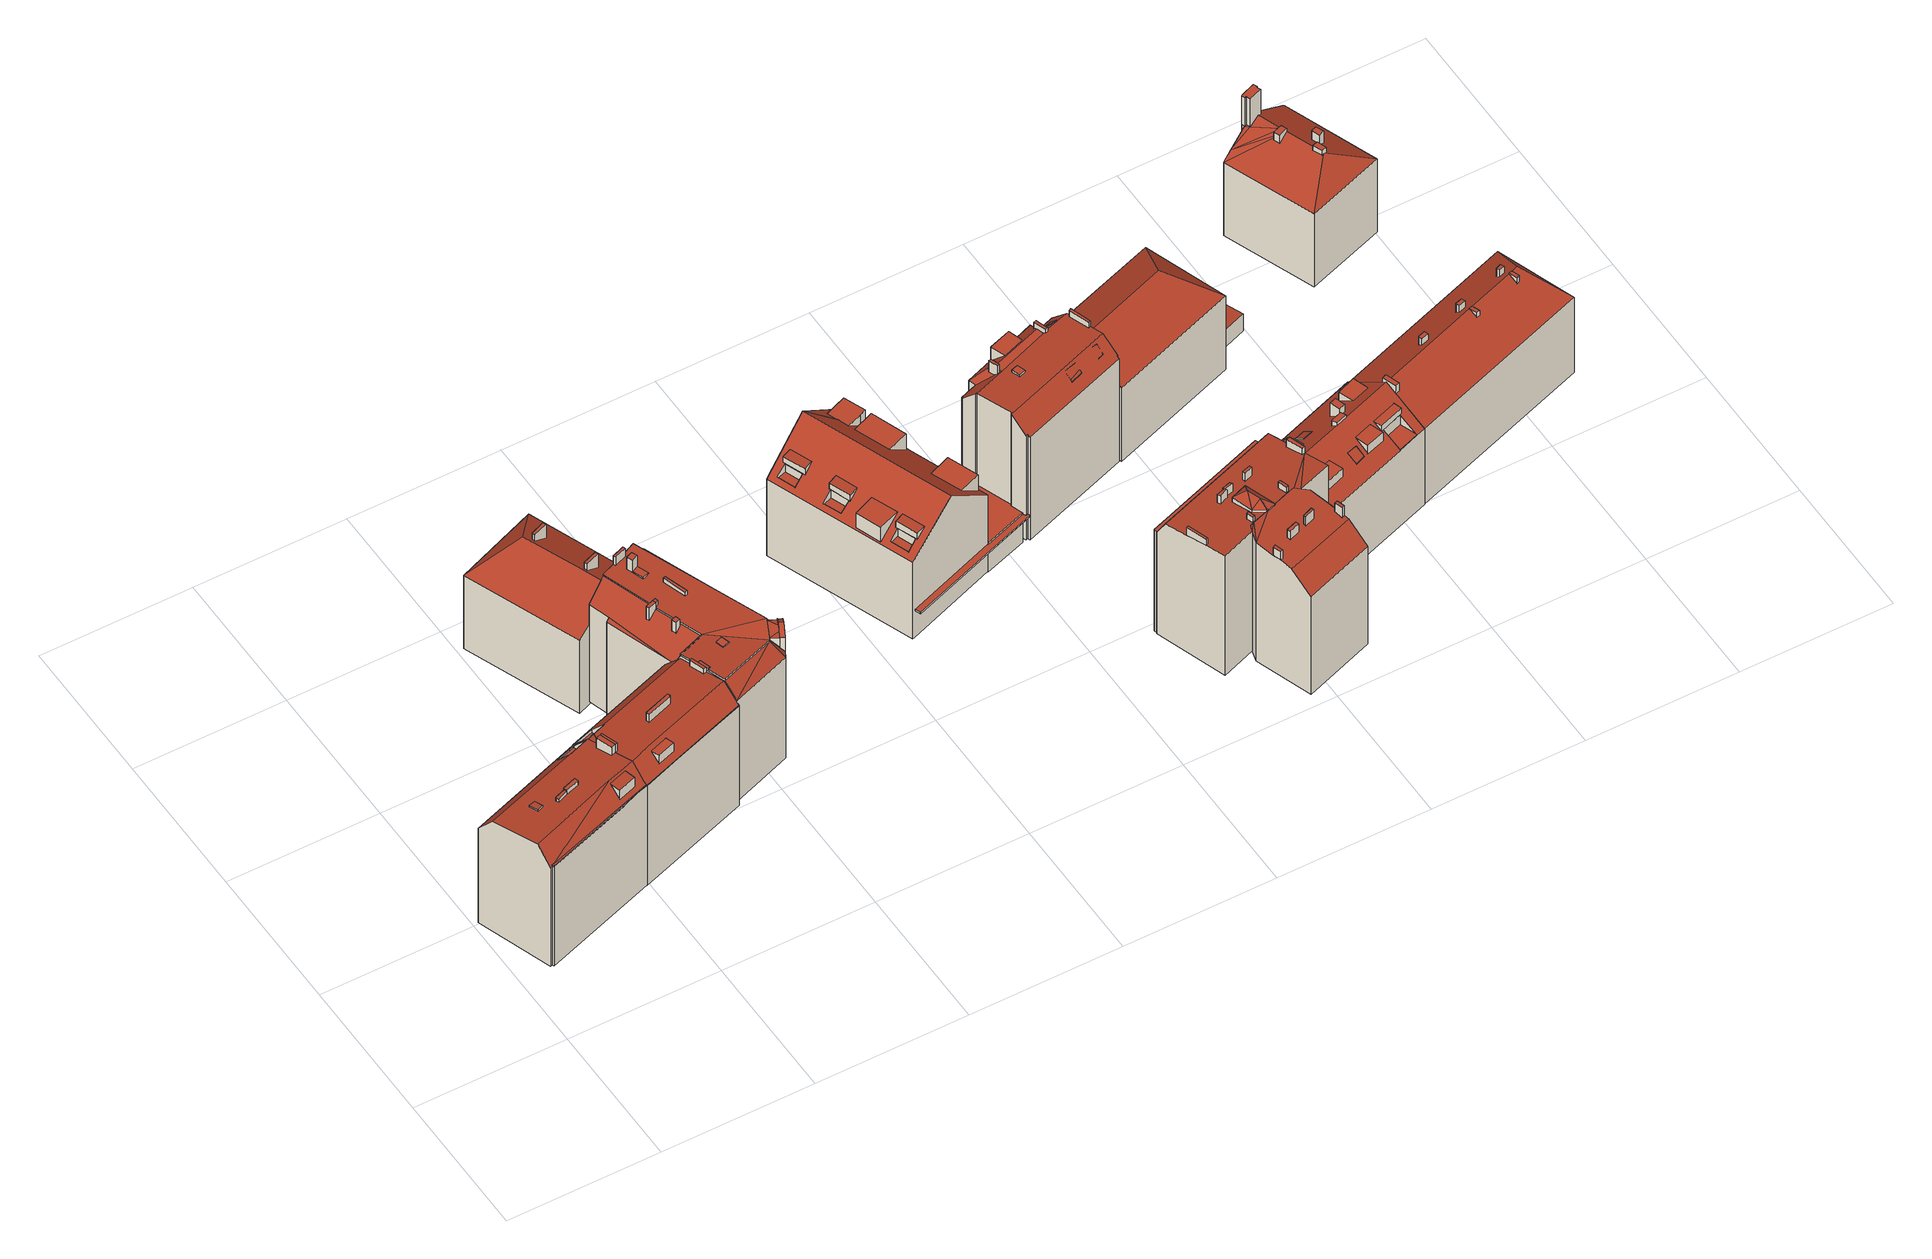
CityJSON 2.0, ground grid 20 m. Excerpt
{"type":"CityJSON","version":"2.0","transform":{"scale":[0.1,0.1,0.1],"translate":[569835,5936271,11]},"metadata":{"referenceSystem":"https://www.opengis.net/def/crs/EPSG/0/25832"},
"CityObjects":{
"building1":{"type":"Building","attributes":{"Grundfläche 2D":"175.523044","Grundhöhe NN":"11.758"},"children":["building1-1","building1-2","building1-3","building1-4","building1-5","building1-6","building1-7"],"geometry":[{"type":"MultiSurface","lod":"3","boundaries":[[[0,1,2,3,4,5,6,7]],[[8,9,10,5,4,1,0,11,12,13]],[[12,11,14,15,16]],[[17,18,19,20,21,22,8,13,12,16,15]],[[23,17,15]],[[7,6,24,25]],[[14,11,0,7,25,26]],[[15,14,26,27]],[[23,15,27,28]],[[19,18,17,23,28,29]],[[19,29,30,31,24,6,5,10,9,8,22,21,20]],[[25,24,31,30,29,28,27,26]]],"semantics":{"surfaces":[{"type":"RoofSurface"},{"type":"WallSurface"},{"type":"GroundSurface"}],"values":[0,0,0,0,0,1,1,1,1,1,1,2]}}]},
"building1-1":{"type":"BuildingInstallation","parents":["building1"],"geometry":[{"type":"MultiSurface","lod":"3","boundaries":[[[32,33,34,35]],[[35,34,10,36]],[[32,35,36,37]],[[33,32,37,9]],[[34,33,9,10]]],"semantics":{"surfaces":[{"type":"RoofSurface"},{"type":"WallSurface"}],"values":[0,1,1,1,1]}}]},
"building1-2":{"type":"BuildingInstallation","parents":["building1"],"geometry":[{"type":"MultiSurface","lod":"3","boundaries":[[[38,39,40,41]],[[41,40,42,43]],[[43,44,38,41]],[[39,38,44,45]]],"semantics":{"surfaces":[{"type":"RoofSurface"},{"type":"WallSurface"}],"values":[0,1,1,1]}}]},
"building1-3":{"type":"BuildingInstallation","parents":["building1"],"geometry":[{"type":"MultiSurface","lod":"3","boundaries":[[[46,47,48,49]],[[2,1,47,46]],[[1,4,48,47]],[[49,48,4,3]],[[46,49,3,2]]],"semantics":{"surfaces":[{"type":"RoofSurface"},{"type":"WallSurface"}],"values":[0,1,1,1,1]}}]},
"building1-4":{"type":"BuildingInstallation","parents":["building1"],"geometry":[{"type":"MultiSurface","lod":"3","boundaries":[[[50,51,52,53]],[[50,54,51]],[[52,51,54,55]],[[52,55,53]]],"semantics":{"surfaces":[{"type":"RoofSurface"},{"type":"WallSurface"}],"values":[0,1,1,1]}}]},
"building1-5":{"type":"BuildingInstallation","parents":["building1"],"geometry":[{"type":"MultiSurface","lod":"3","boundaries":[[[56,57,58,59]],[[60,61,59,58]],[[56,59,61,62]],[[62,63,57,56]],[[58,57,63,60]]],"semantics":{"surfaces":[{"type":"RoofSurface"},{"type":"WallSurface"}],"values":[0,1,1,1,1]}}]},
"building1-6":{"type":"BuildingInstallation","parents":["building1"],"geometry":[{"type":"MultiSurface","lod":"3","boundaries":[[[64,16,65,66,67,68,20]],[[23,67,66,65,15]],[[23,17,18,19,68,67]],[[20,68,19]]],"semantics":{"surfaces":[{"type":"RoofSurface"},{"type":"WallSurface"}],"values":[0,1,1,1]}}]},
"building1-7":{"type":"BuildingInstallation","parents":["building1"],"geometry":[{"type":"MultiSurface","lod":"3","boundaries":[[[69,70,71,72,73]],[[74,75,71,70]],[[75,76,72,71]],[[42,40,39,45,69,73,72,76]],[[45,74,70,69]]],"semantics":{"surfaces":[{"type":"RoofSurface"},{"type":"WallSurface"}],"values":[0,1,1,1,1]}}]},
"building2":{"type":"Building","attributes":{"Grundfläche 2D":"170.295753","Grundhöhe NN":"11.746"},"children":["building2-1","building2-2","building2-3","building2-4","building2-5","building2-6"],"geometry":[{"type":"MultiSurface","lod":"3","boundaries":[[[77,78,79,5,80,81,82,83,84]],[[80,5,10,85]],[[86,87,88,89,90,91,77,84,92,10,93,94]],[[10,92,85]],[[88,87,86,94,95,21,96,19,97,98,99,100,101,102]],[[79,78,103,104]],[[105,106,19,96,21,95,94,93,10,5,79,104,107]],[[98,97,19,106,108]],[[98,108,109,110,111,112,103,78,77,91,90,89,88,102,101,100,99]],[[104,103,112,111,110,109,108,106,105,107]]],"semantics":{"surfaces":[{"type":"RoofSurface"},{"type":"WallSurface"},{"type":"GroundSurface"}],"values":[0,0,0,0,0,1,1,1,1,2]}}]},
"building2-1":{"type":"BuildingInstallation","parents":["building2"],"geometry":[{"type":"MultiSurface","lod":"3","boundaries":[[[113,114,34,33]],[[33,34,10,93]],[[93,115,113,33]],[[114,113,115,116]],[[116,10,34,114]]],"semantics":{"surfaces":[{"type":"RoofSurface"},{"type":"WallSurface"}],"values":[0,1,1,1,1]}}]},
"building2-2":{"type":"BuildingInstallation","parents":["building2"],"geometry":[{"type":"MultiSurface","lod":"3","boundaries":[[[117,118,119,120]],[[120,119,121]],[[120,121,122,117]],[[118,117,122]]],"semantics":{"surfaces":[{"type":"RoofSurface"},{"type":"WallSurface"}],"values":[0,1,1,1]}}]},
"building2-3":{"type":"BuildingInstallation","parents":["building2"],"geometry":[{"type":"MultiSurface","lod":"3","boundaries":[[[123,124,99,96]],[[123,96,19]],[[19,97,98,124,123]],[[99,124,98]]],"semantics":{"surfaces":[{"type":"RoofSurface"},{"type":"WallSurface"}],"values":[0,1,1,1]}}]},
"building2-4":{"type":"BuildingInstallation","parents":["building2"],"geometry":[{"type":"MultiSurface","lod":"3","boundaries":[[[125,126,127,128,129,130,131]],[[80,129,128,127,82,81]],[[80,85,92,131,130,129]],[[92,84,125,131]],[[126,125,84,83]],[[127,126,83,82]]],"semantics":{"surfaces":[{"type":"RoofSurface"},{"type":"WallSurface"}],"values":[0,1,1,1,1,1]}}]},
"building2-5":{"type":"BuildingInstallation","parents":["building2"],"geometry":[{"type":"MultiSurface","lod":"3","boundaries":[[[132,133,134,135]],[[91,136,132,135]],[[137,133,132,136]],[[137,90,134,133]],[[90,91,135,134]]],"semantics":{"surfaces":[{"type":"RoofSurface"},{"type":"WallSurface"}],"values":[0,1,1,1,1]}}]},
"building2-6":{"type":"BuildingInstallation","parents":["building2"],"geometry":[{"type":"MultiSurface","lod":"3","boundaries":[[[138,139,140,141,142,143,144]],[[145,146,143,142,141,140,147,148]],[[149,138,144,143,146,150]],[[139,138,149,151]],[[140,139,151,147]]],"semantics":{"surfaces":[{"type":"RoofSurface"},{"type":"WallSurface"}],"values":[0,1,1,1,1]}}]},
"building3":{"type":"Building","attributes":{"Grundfläche 2D":"189.629286","Grundhöhe NN":"11.531"},"children":["building3-1","building3-2"],"geometry":[{"type":"Solid","lod":"3","boundaries":[[[[152,153,154]],[[153,152,155,156,157]],[[158,154,153,157,156,159]],[[154,158,160,161]],[[152,154,161,162]],[[155,152,162,163]],[[158,159,156,155,163,164,160]],[[164,163,162,161,160]]]],"semantics":{"surfaces":[{"type":"RoofSurface"},{"type":"WallSurface"},{"type":"GroundSurface"}],"values":[[0,0,0,1,1,1,1,2]]}}]},
"building3-1":{"type":"BuildingInstallation","parents":["building3"],"geometry":[{"type":"MultiSurface","lod":"3","boundaries":[[[165,166,167,168]],[[167,166,169,170]],[[168,167,170,171]],[[165,168,171,172]],[[166,165,172,169]]],"semantics":{"surfaces":[{"type":"RoofSurface"},{"type":"WallSurface"}],"values":[0,1,1,1,1]}}]},
"building3-2":{"type":"BuildingInstallation","parents":["building3"],"geometry":[{"type":"MultiSurface","lod":"3","boundaries":[[[173,174,175,176]],[[176,175,177,178]],[[173,176,178,179]],[[174,173,179,180]],[[175,174,180,177]]],"semantics":{"surfaces":[{"type":"RoofSurface"},{"type":"WallSurface"}],"values":[0,1,1,1,1]}}]},
"building4":{"type":"Building","attributes":{"Grundfläche 2D":"241.697013","Grundhöhe NN":"11.992"},"children":["building4-1","building4-2","building4-3","building4-4","building4-5","building4-6","building4-7","building4-8","building4-9","building4-10","building4-11"],"geometry":[{"type":"MultiSurface","lod":"3","boundaries":[[[181,182,183,184,185,186,187,188,189,190],[191,192,193,194]],[[195,196,190,189]],[[197,190,196,198,199,200,201,202,203,204,205,206,207,208],[209,210,211,212,213,214,215,216],[217,218,219,220]],[[221,222,223]],[[224,223,222,225]],[[226,227,228,229]],[[229,228,227,222,221]],[[230,227,226]],[[231,232,233,234,230]],[[235,232,226]],[[226,232,231,230]],[[236,234,233]],[[237,234,236]],[[238,239,240,241,242,243,244,245]],[[246,245,244]],[[239,238,247,248,249]],[[249,250,182,181]],[[251,252,225,188,187,186]],[[225,222,189,188]],[[234,196,195,189,222,227,253,254,230]],[[234,237,198,196]],[[255,199,198,237]],[[203,202,256,242,204]],[[241,205,204,242]],[[197,240,239,190]],[[239,249,181,190]],[[221,223,257,258]],[[229,221,258,259]],[[235,226,229,259,260]],[[232,235,260,261]],[[233,232,261,262]],[[236,233,262,263]],[[243,242,256,255,237,236,263,264]],[[244,243,264,265]],[[246,244,265,266]],[[238,245,246,266,267]],[[247,238,267,268]],[[269,270,271,257,223,224,225,252,251,272,250,249,248,247,268,273]],[[264,263,262,261,260,259,258,257,271,270,269,273,268,267,266,265]]],"semantics":{"surfaces":[{"type":"RoofSurface"},{"type":"WallSurface"},{"type":"GroundSurface"}],"values":[0,0,0,0,0,0,0,0,0,0,0,0,0,0,0,0,1,1,1,1,1,1,1,1,1,1,1,1,1,1,1,1,1,1,1,1,1,1,2]}}]},
"building4-1":{"type":"BuildingInstallation","parents":["building4"],"geometry":[{"type":"MultiSurface","lod":"3","boundaries":[[[274,275,276,277]],[[278,277,276,205,241]],[[278,279,274,277]],[[197,275,274,279,240]]],"semantics":{"surfaces":[{"type":"RoofSurface"},{"type":"WallSurface"}],"values":[0,1,1,1]}}]},
"building4-2":{"type":"BuildingInstallation","parents":["building4"],"geometry":[{"type":"MultiSurface","lod":"3","boundaries":[[[280,281,253]],[[254,253,281,282]],[[282,283,254]],[[227,284,280,253]],[[231,230,254,283]]],"semantics":{"surfaces":[{"type":"RoofSurface"},{"type":"WallSurface"}],"values":[0,0,0,1,1]}}]},
"building4-3":{"type":"BuildingInstallation","parents":["building4"],"geometry":[{"type":"MultiSurface","lod":"3","boundaries":[[[285,286,287,288,289]],[[186,287,286,285,182,250,272,251]],[[288,287,186,185]],[[183,289,288,185,184]],[[285,289,183,182]]],"semantics":{"surfaces":[{"type":"RoofSurface"},{"type":"WallSurface"}],"values":[0,1,1,1,1]}}]},
"building4-4":{"type":"BuildingInstallation","parents":["building4"],"geometry":[{"type":"MultiSurface","lod":"3","boundaries":[[[290,291,292,293]],[[210,294,293,292,211]],[[294,295,290,293]],[[212,291,290,295,213]],[[292,291,212,211]]],"semantics":{"surfaces":[{"type":"RoofSurface"},{"type":"WallSurface"}],"values":[0,1,1,1,1]}}]},
"building4-5":{"type":"BuildingInstallation","parents":["building4"],"geometry":[{"type":"MultiSurface","lod":"3","boundaries":[[[296,297,298,299]],[[296,300,297]],[[298,301,302,303,304,305,299]],[[297,300,228,229]],[[302,301,298,297,229,226,235]],[[304,303,302,235,232,231]],[[231,283,282,281,280,284,228,300,296,299,305,304]]],"semantics":{"surfaces":[{"type":"RoofSurface"},{"type":"WallSurface"}],"values":[0,0,0,1,1,1,1]}}]},
"building4-6":{"type":"BuildingInstallation","parents":["building4"],"geometry":[{"type":"MultiSurface","lod":"3","boundaries":[[[306,295,294,307]],[[307,294,210,209]],[[215,306,307,209,216]],[[213,295,306,215,214]]],"semantics":{"surfaces":[{"type":"RoofSurface"},{"type":"WallSurface"}],"values":[0,1,1,1]}}]},
"building4-7":{"type":"BuildingInstallation","parents":["building4"],"geometry":[{"type":"MultiSurface","lod":"3","boundaries":[[[308,309,310,311]],[[311,310,312,313]],[[308,311,313,314]],[[309,308,314,315]],[[310,309,315,312]]],"semantics":{"surfaces":[{"type":"RoofSurface"},{"type":"WallSurface"}],"values":[0,1,1,1,1]}}]},
"building4-8":{"type":"BuildingInstallation","parents":["building4"],"geometry":[{"type":"MultiSurface","lod":"3","boundaries":[[[316,317,318,319]],[[319,318,191,194]],[[316,319,194,193]],[[317,316,193,192]],[[318,317,192,191]]],"semantics":{"surfaces":[{"type":"RoofSurface"},{"type":"WallSurface"}],"values":[0,1,1,1,1]}}]},
"building4-9":{"type":"BuildingInstallation","parents":["building4"],"geometry":[{"type":"MultiSurface","lod":"3","boundaries":[[[320,276,275,321]],[[321,275,197,208]],[[320,321,208,207]],[[205,276,320,207,206]]],"semantics":{"surfaces":[{"type":"RoofSurface"},{"type":"WallSurface"}],"values":[0,1,1,1]}}]},
"building4-10":{"type":"BuildingInstallation","parents":["building4"],"geometry":[{"type":"MultiSurface","lod":"3","boundaries":[[[322,323,324,325]],[[325,324,217,220]],[[322,325,220,219]],[[323,322,219,218]],[[324,323,218,217]]],"semantics":{"surfaces":[{"type":"RoofSurface"},{"type":"WallSurface"}],"values":[0,1,1,1,1]}}]},
"building4-11":{"type":"BuildingInstallation","parents":["building4"],"geometry":[{"type":"MultiSurface","lod":"3","boundaries":[[[326,327,328,329]],[[329,328,202,201]],[[326,329,201,200]],[[327,326,200,199]],[[328,327,199,255,256,202]]],"semantics":{"surfaces":[{"type":"RoofSurface"},{"type":"WallSurface"}],"values":[0,1,1,1,1]}}]},
"building5":{"type":"Building","attributes":{"Grundfläche 2D":"333.279133","Grundhöhe NN":"12.170"},"children":["building5-1","building5-2","building5-3","building5-4","building5-5","building5-6","building5-7"],"geometry":[{"type":"MultiSurface","lod":"3","boundaries":[[[330,331,332,333]],[[334,335,336,337,338,339,340]],[[341,342,343,344]],[[345,346,347,348]],[[349,350,351,352,353,354],[332,355,356,333],[357,358,359,360],[361,362,363,364],[365,366,367,368]],[[352,351,369,370,371,336,335],[372,373,344,343],[374,375,348,347]],[[335,334,352]],[[334,340,376,377,371,370,378,379,352]],[[380,381,382,383]],[[384,385,382,381,386,387,388,389,390,391]],[[331,330,356,355]],[[355,332,331]],[[356,330,333]],[[340,339,376]],[[337,336,371]],[[338,337,371,377]],[[338,377,376,339]],[[342,372,343]],[[344,373,341]],[[342,341,373,372]],[[374,347,346]],[[345,348,375]],[[346,345,375,374]],[[380,383,392,393]],[[394,388,387,395,396,397,398,399]],[[400,389,388,394,399,398,401,402]],[[389,400,402,401,403,390]],[[391,390,403,404]],[[405,385,384,391,404,406]],[[382,385,405,407]],[[383,382,407,392]],[[349,354,408,409]],[[409,410,397,396,395,387,369,351,350,349]],[[380,393,411,378,370,369,387,386,381]],[[354,353,352,379,378,411,412,413,414,408]],[[397,410,409,408,414,413,412,411,393,392,407,405,406,404,403,401,398]]],"semantics":{"surfaces":[{"type":"RoofSurface"},{"type":"WallSurface"},{"type":"GroundSurface"}],"values":[0,0,0,0,0,0,0,0,0,0,1,1,1,1,1,1,1,1,1,1,1,1,1,1,1,1,1,1,1,1,1,1,1,1,1,2]}}]},
"building5-1":{"type":"BuildingInstallation","parents":["building5"],"geometry":[{"type":"MultiSurface","lod":"3","boundaries":[[[415,416,417,418,419,420]],[[421,362,363,422,418,417,416,415]],[[422,419,418]],[[415,420,421]]],"semantics":{"surfaces":[{"type":"RoofSurface"},{"type":"WallSurface"}],"values":[0,1,1,1]}}]},
"building5-2":{"type":"BuildingInstallation","parents":["building5"],"geometry":[{"type":"MultiSurface","lod":"3","boundaries":[[[423,424,425,426]],[[424,423,358,357]],[[425,424,357,360]],[[360,359,426,425]],[[358,423,426,359]]],"semantics":{"surfaces":[{"type":"RoofSurface"},{"type":"WallSurface"}],"values":[0,1,1,1,1]}}]},
"building5-3":{"type":"BuildingInstallation","parents":["building5"],"geometry":[{"type":"MultiSurface","lod":"3","boundaries":[[[427,428,429,430]],[[429,428,368,367]],[[428,427,365,368]],[[367,366,430,429]],[[365,427,430,366]]],"semantics":{"surfaces":[{"type":"RoofSurface"},{"type":"WallSurface"}],"values":[0,1,1,1,1]}}]},
"building5-4":{"type":"BuildingInstallation","parents":["building5"],"geometry":[{"type":"MultiSurface","lod":"3","boundaries":[[[431,432,433,434,435,436]],[[437,358,359,438,434,433,432,431]],[[435,434,438]],[[431,436,437]]],"semantics":{"surfaces":[{"type":"RoofSurface"},{"type":"WallSurface"}],"values":[0,1,1,1]}}]},
"building5-5":{"type":"BuildingInstallation","parents":["building5"],"geometry":[{"type":"MultiSurface","lod":"3","boundaries":[[[439,440,441,442]],[[362,361,440,439]],[[441,440,361,364]],[[364,363,442,441]],[[362,439,442,363]]],"semantics":{"surfaces":[{"type":"RoofSurface"},{"type":"WallSurface"}],"values":[0,1,1,1,1]}}]},
"building5-6":{"type":"BuildingInstallation","parents":["building5"],"geometry":[{"type":"MultiSurface","lod":"3","boundaries":[[[443,444,445,446,447,448]],[[449,365,366,450,446,445,444,443]],[[447,446,450]],[[443,448,449]]],"semantics":{"surfaces":[{"type":"RoofSurface"},{"type":"WallSurface"}],"values":[0,1,1,1]}}]},
"building5-7":{"type":"BuildingInstallation","parents":["building5"],"geometry":[{"type":"MultiSurface","lod":"3","boundaries":[[[400,394,395,451,452,453,454,455]],[[452,451,456,457]],[[453,452,457,458]],[[454,453,458,459]],[[455,454,459,460]],[[460,402,400,455]],[[400,402,399,394]],[[394,399,396,395]],[[451,395,396,456]],[[399,402,460,459,458,457,456,396]]],"semantics":{"surfaces":[{"type":"RoofSurface"},{"type":"WallSurface"},{"type":"OuterCeilingSurface"}],"values":[0,1,1,1,1,1,1,1,1,2]}}]},
"building6":{"type":"Building","attributes":{"Grundfläche 2D":"238.897125","Grundhöhe NN":"12.724"},"children":["building6-1","building6-2","building6-3","building6-4","building6-5","building6-6","building6-7","building6-8","building6-9","building6-10","building6-11"],"geometry":[{"type":"Solid","lod":"3","boundaries":[[[[461,462,463,464,465,466,467,468,469,470,471,472]],[[473,474,466]],[[474,475,466]],[[473,476,477,474]],[[478,479,480,481,482,483,484,476,473,485,486,487,488]],[[487,489,490,488]],[[491,471,481]],[[471,470,481]],[[492,462,461,493,494,495]],[[494,496,497,495]],[[467,466,475]],[[481,470,482]],[[476,484,483,482,470,469,468,467,475,474,477]],[[466,465,498,499]],[[473,466,499,500]],[[489,487,486,485,473,500,501]],[[490,489,501,502]],[[480,479,478,488,490,502,503]],[[481,480,503,504]],[[505,506,507,508,509,491,481,504]],[[493,461,472,471,491,509,510]],[[494,493,510,511]],[[496,494,511,512]],[[513,514,515,516,517,497,496,512]],[[495,497,517,518]],[[492,495,518,519]],[[498,465,464,463,462,492,519]],[[508,507,514,513]],[[516,515,506,505]],[[513,512,511,510,509,508]],[[502,501,500,499,498,519,518,517,516,505,504,503]],[[515,514,507,506]]]],"semantics":{"surfaces":[{"type":"RoofSurface"},{"type":"WallSurface"},{"type":"GroundSurface"},{"type":"OuterCeilingSurface"}],"values":[[0,0,0,0,0,0,0,0,0,0,1,1,1,1,1,1,1,1,1,1,1,1,1,1,1,1,1,1,1,2,2,3]]}}]},
"building6-1":{"type":"BuildingInstallation","parents":["building6"],"geometry":[{"type":"MultiSurface","lod":"3","boundaries":[[[520,521,522]],[[522,521,523]],[[524,521,520]],[[525,526,524,527]],[[526,528,523,521,524]],[[529,524,520]],[[530,524,529]],[[527,524,530]],[[520,522,531,532]],[[529,520,532,468,477]],[[530,529,477,476]],[[476,533,527,530]],[[527,533,534,525]],[[534,535,526,525]],[[535,484,469,536,523,528,526]],[[536,531,522,523]]],"semantics":{"surfaces":[{"type":"RoofSurface"},{"type":"WallSurface"}],"values":[0,0,0,0,0,0,0,0,1,1,1,1,1,1,1,1]}}]},
"building6-2":{"type":"BuildingInstallation","parents":["building6"],"geometry":[{"type":"MultiSurface","lod":"3","boundaries":[[[537,538,539,540]],[[485,486,538,537]],[[486,541,539,538]],[[540,539,541,542]],[[542,485,537,540]]],"semantics":{"surfaces":[{"type":"RoofSurface"},{"type":"WallSurface"}],"values":[0,1,1,1,1]}}]},
"building6-3":{"type":"BuildingInstallation","parents":["building6"],"geometry":[{"type":"MultiSurface","lod":"3","boundaries":[[[543,544,545,546]],[[546,545,547,548]],[[543,546,548,549]],[[544,543,549,550]],[[545,544,550,547]]],"semantics":{"surfaces":[{"type":"RoofSurface"},{"type":"WallSurface"}],"values":[0,1,1,1,1]}}]},
"building6-4":{"type":"BuildingInstallation","parents":["building6"],"geometry":[{"type":"MultiSurface","lod":"3","boundaries":[[[551,552,553,554,555]],[[554,553,479,556]],[[557,558,551,555,554,556]],[[552,551,558,478]],[[553,552,478,479]]],"semantics":{"surfaces":[{"type":"RoofSurface"},{"type":"WallSurface"}],"values":[0,1,1,1,1]}}]},
"building6-5":{"type":"BuildingInstallation","parents":["building6"],"geometry":[{"type":"MultiSurface","lod":"3","boundaries":[[[559,560,561,562]],[[562,561,563,564]],[[559,562,564,565]],[[560,559,565,566]],[[561,560,566,563]]],"semantics":{"surfaces":[{"type":"RoofSurface"},{"type":"WallSurface"}],"values":[0,1,1,1,1]}}]},
"building6-6":{"type":"BuildingInstallation","parents":["building6"],"geometry":[{"type":"MultiSurface","lod":"3","boundaries":[[[567,568,569,570]],[[570,569,571,572]],[[567,570,572,573]],[[568,567,573,574]],[[569,568,574,571]]],"semantics":{"surfaces":[{"type":"RoofSurface"},{"type":"WallSurface"}],"values":[0,1,1,1,1]}}]},
"building6-7":{"type":"BuildingInstallation","parents":["building6"],"geometry":[{"type":"MultiSurface","lod":"3","boundaries":[[[575,576,577,578]],[[464,576,575,463]],[[464,579,577,576]],[[578,577,579,580]],[[580,463,575,578]]],"semantics":{"surfaces":[{"type":"RoofSurface"},{"type":"WallSurface"}],"values":[0,1,1,1,1]}}]},
"building6-8":{"type":"BuildingInstallation","parents":["building6"],"geometry":[{"type":"MultiSurface","lod":"3","boundaries":[[[581,582,583,584]],[[472,585,582,581]],[[583,582,585,586]],[[586,471,584,583]],[[471,472,581,584]]],"semantics":{"surfaces":[{"type":"RoofSurface"},{"type":"WallSurface"}],"values":[0,1,1,1,1]}}]},
"building6-9":{"type":"BuildingInstallation","parents":["building6"],"geometry":[{"type":"MultiSurface","lod":"3","boundaries":[[[587,588,589,590]],[[590,589,591,592]],[[587,590,592,593]],[[593,594,588,587]],[[594,591,589,588]]],"semantics":{"surfaces":[{"type":"RoofSurface"},{"type":"WallSurface"}],"values":[0,1,1,1,1]}}]},
"building6-10":{"type":"BuildingInstallation","parents":["building6"],"geometry":[{"type":"MultiSurface","lod":"3","boundaries":[[[595,596,597,598,599,600,601,602,603,604]],[[596,595,605,606]],[[597,596,606,607]],[[598,597,607,608]],[[609,600,599,598,608,610]],[[601,600,609,611]],[[602,601,611,612]],[[603,602,612,613]],[[605,595,604,603,613,614]]],"semantics":{"surfaces":[{"type":"RoofSurface"},{"type":"WallSurface"}],"values":[0,1,1,1,1,1,1,1,1]}}]},
"building6-11":{"type":"BuildingInstallation","parents":["building6"],"geometry":[{"type":"MultiSurface","lod":"3","boundaries":[[[615,616,617,618]],[[618,617,619,620]],[[615,618,620,621]],[[616,615,621,622]],[[617,616,622,619]]],"semantics":{"surfaces":[{"type":"RoofSurface"},{"type":"WallSurface"}],"values":[0,1,1,1,1]}}]},
"building7":{"type":"Building","attributes":{"Grundfläche 2D":"165.874056","Grundhöhe NN":"12.791"},"children":["building7-1","building7-2","building7-3","building7-4","building7-5","building7-6","building7-7","building7-8"],"geometry":[{"type":"Solid","lod":"3","boundaries":[[[[623,624,625,626,627,628,629,630]],[[623,630,631,632,633,634,625,624]],[[631,635,636,637,638,639,640,641,634,633,632]],[[642,643,644,645,638,637]],[[646,647,648,649,650,644,643,642,651,652,653]],[[654,655,656,628,627,626,625,649,648,657]],[[658,659,660,654,657,661,662,663,664]],[[641,649,625,634]],[[641,640,639,638,645,644,650,649]],[[629,628,656,655,654,660,665,666]],[[630,629,666,667]],[[637,636,635,631,668,669]],[[631,630,667,668]],[[642,637,669,670]],[[651,642,670,671]],[[652,651,671,672]],[[653,652,672,673]],[[646,653,673,674]],[[647,646,674,675]],[[676,657,648,647,675,677]],[[661,657,676,678]],[[662,661,678,679]],[[663,662,679,680]],[[664,663,680,681]],[[658,664,681,682]],[[659,658,682,683]],[[660,659,683,665]],[[674,673,672,671,670,669,668,667,666,665,683,682,681,680,679,678,676,677,675]]]],"semantics":{"surfaces":[{"type":"RoofSurface"},{"type":"WallSurface"},{"type":"GroundSurface"}],"values":[[0,0,0,0,0,0,0,0,0,1,1,1,1,1,1,1,1,1,1,1,1,1,1,1,1,1,1,2]]}}]},
"building7-1":{"type":"BuildingInstallation","parents":["building7"],"geometry":[{"type":"MultiSurface","lod":"3","boundaries":[[[684,685,686,687]],[[685,684,655,656]],[[656,688,686,685]],[[689,687,686,688]],[[689,655,684,687]]],"semantics":{"surfaces":[{"type":"RoofSurface"},{"type":"WallSurface"}],"values":[0,1,1,1,1]}}]},
"building7-2":{"type":"BuildingInstallation","parents":["building7"],"geometry":[{"type":"MultiSurface","lod":"3","boundaries":[[[690,691,692,693]],[[693,692,694,695]],[[690,693,695,696]],[[691,690,696,697]],[[692,691,697,694]]],"semantics":{"surfaces":[{"type":"RoofSurface"},{"type":"WallSurface"}],"values":[0,1,1,1,1]}}]},
"building7-3":{"type":"BuildingInstallation","parents":["building7"],"geometry":[{"type":"MultiSurface","lod":"3","boundaries":[[[698,699,700,701,702,703]],[[699,698,704,705]],[[623,706,701,700,699,705,627]],[[702,701,706,632,707]],[[624,626,704,698,703,702,707,633]]],"semantics":{"surfaces":[{"type":"RoofSurface"},{"type":"WallSurface"}],"values":[0,1,1,1,1]}}]},
"building7-4":{"type":"BuildingInstallation","parents":["building7"],"geometry":[{"type":"MultiSurface","lod":"3","boundaries":[[[708,709,710,711]],[[709,708,712,713]],[[708,711,714,712]],[[711,710,715,714]],[[710,709,713,715]]],"semantics":{"surfaces":[{"type":"RoofSurface"},{"type":"WallSurface"}],"values":[0,1,1,1,1]}}]},
"building7-5":{"type":"BuildingInstallation","parents":["building7"],"geometry":[{"type":"MultiSurface","lod":"3","boundaries":[[[716,717,718,719]],[[719,718,720,721]],[[716,719,721,722]],[[717,716,722,723]],[[718,717,723,720]]],"semantics":{"surfaces":[{"type":"RoofSurface"},{"type":"WallSurface"}],"values":[0,1,1,1,1]}}]},
"building7-6":{"type":"BuildingInstallation","parents":["building7"],"geometry":[{"type":"MultiSurface","lod":"3","boundaries":[[[724,725,726,727,728,729,730,731]],[[732,650,733,728,727]],[[639,730,729,728,733,734,640]],[[724,731,730,639,645,735]],[[735,643,736,732,727,726,725,724]]],"semantics":{"surfaces":[{"type":"RoofSurface"},{"type":"WallSurface"}],"values":[0,1,1,1,1]}}]},
"building7-7":{"type":"BuildingInstallation","parents":["building7"],"geometry":[{"type":"MultiSurface","lod":"3","boundaries":[[[737,738,739,740]],[[739,738,741,742]],[[740,739,742,743]],[[737,740,743,744]],[[738,737,744,741]]],"semantics":{"surfaces":[{"type":"RoofSurface"},{"type":"WallSurface"}],"values":[0,1,1,1,1]}}]},
"building7-8":{"type":"BuildingInstallation","parents":["building7"],"geometry":[{"type":"MultiSurface","lod":"3","boundaries":[[[745,746,747,748]],[[636,747,746]],[[745,748,635]],[[746,745,635,636]]],"semantics":{"surfaces":[{"type":"RoofSurface"},{"type":"WallSurface"}],"values":[0,1,1,1]}}]},
"building8":{"type":"Building","attributes":{"Grundfläche 2D":"210.357724","Grundhöhe NN":"12.879"},"geometry":[{"type":"Solid","lod":"3","boundaries":[[[[749,750,751,752]],[[753,751,750]],[[753,754,752,751]],[[750,749,755,756]],[[753,750,756,757]],[[754,753,757,758]],[[749,752,754,758,755]],[[757,756,755,758]]]],"semantics":{"surfaces":[{"type":"RoofSurface"},{"type":"WallSurface"},{"type":"GroundSurface"}],"values":[[0,0,0,1,1,1,1,2]]}}]},
"building9":{"type":"Building","attributes":{"Grundfläche 2D":"177.737668","Grundhöhe NN":"13.017"},"children":["building9-1","building9-2","building9-3","building9-4","building9-5","building9-6","building9-7","building9-8","building9-9","building9-10"],"geometry":[{"type":"MultiSurface","lod":"3","boundaries":[[[759,760,761,762,763,764,765,766,767]],[[768,769,760,759,767,766,765,770,771,772,773,774,775]],[[769,768,771,770,776,777]],[[763,762,761,760,769,777,778]],[[764,763,778,779]],[[770,765,764,779,776]],[[778,777,776,779]]],"semantics":{"surfaces":[{"type":"RoofSurface"},{"type":"WallSurface"},{"type":"GroundSurface"}],"values":[0,0,1,1,1,1,2]}}]},
"building9-1":{"type":"BuildingInstallation","parents":["building9"],"geometry":[{"type":"MultiSurface","lod":"3","boundaries":[[[780,781,782,783,784,785]],[[786,773,774,787,783,782,781,780]],[[784,783,787]],[[780,785,786]]],"semantics":{"surfaces":[{"type":"RoofSurface"},{"type":"WallSurface"}],"values":[0,1,1,1]}}]},
"building9-2":{"type":"BuildingInstallation","parents":["building9"],"geometry":[{"type":"MultiSurface","lod":"3","boundaries":[[[788,789,790,791]],[[766,767,789,788]],[[790,789,767,792]],[[792,793,791,790]],[[788,791,793,766]]],"semantics":{"surfaces":[{"type":"RoofSurface"},{"type":"WallSurface"}],"values":[0,1,1,1,1]}}]},
"building9-3":{"type":"BuildingInstallation","parents":["building9"],"geometry":[{"type":"MultiSurface","lod":"3","boundaries":[[[794,795,796,797]],[[798,796,795]],[[799,794,797]],[[795,794,799,798]]],"semantics":{"surfaces":[{"type":"RoofSurface"},{"type":"WallSurface"}],"values":[0,1,1,1]}}]},
"building9-4":{"type":"BuildingInstallation","parents":["building9"],"geometry":[{"type":"MultiSurface","lod":"3","boundaries":[[[800,801,802,803]],[[804,805,803,802]],[[800,803,805,806]],[[801,800,806,807]],[[807,804,802,801]]],"semantics":{"surfaces":[{"type":"RoofSurface"},{"type":"WallSurface"}],"values":[0,1,1,1,1]}}]},
"building9-5":{"type":"BuildingInstallation","parents":["building9"],"geometry":[{"type":"MultiSurface","lod":"3","boundaries":[[[808,775,809,810,772,811]],[[772,810,773]],[[809,775,774]],[[774,773,810,809]],[[811,772,771]],[[771,768,808,811]],[[775,808,768]]],"semantics":{"surfaces":[{"type":"RoofSurface"},{"type":"WallSurface"}],"values":[0,1,1,1,1,1,1]}}]},
"building9-6":{"type":"BuildingInstallation","parents":["building9"],"geometry":[{"type":"MultiSurface","lod":"3","boundaries":[[[812,813,814,815]],[[814,813,816,817]],[[814,817,815]],[[816,813,812]]],"semantics":{"surfaces":[{"type":"RoofSurface"},{"type":"WallSurface"}],"values":[0,1,1,1]}}]},
"building9-7":{"type":"BuildingInstallation","parents":["building9"],"geometry":[{"type":"MultiSurface","lod":"3","boundaries":[[[818,819,820,821]],[[821,820,822,823]],[[818,821,823,824]],[[819,818,824,825]],[[820,819,825,822]]],"semantics":{"surfaces":[{"type":"RoofSurface"},{"type":"WallSurface"}],"values":[0,1,1,1,1]}}]},
"building9-8":{"type":"BuildingInstallation","parents":["building9"],"geometry":[{"type":"MultiSurface","lod":"3","boundaries":[[[826,827,828,829]],[[829,828,830,831]],[[826,829,831,832]],[[827,826,832,833]],[[828,827,833,830]]],"semantics":{"surfaces":[{"type":"RoofSurface"},{"type":"WallSurface"}],"values":[0,1,1,1,1]}}]},
"building9-9":{"type":"BuildingInstallation","parents":["building9"],"geometry":[{"type":"MultiSurface","lod":"3","boundaries":[[[834,835,836,837,838]],[[839,838,837]],[[840,835,834]],[[840,841,836,835]],[[837,836,841,839]]],"semantics":{"surfaces":[{"type":"RoofSurface"},{"type":"WallSurface"}],"values":[0,1,1,1,1]}}]},
"building9-10":{"type":"BuildingInstallation","parents":["building9"],"geometry":[{"type":"MultiSurface","lod":"3","boundaries":[[[842,843,844,845]],[[843,842,846,847]],[[847,844,843]],[[846,842,845]]],"semantics":{"surfaces":[{"type":"RoofSurface"},{"type":"WallSurface"}],"values":[0,1,1,1]}}]},
"building10":{"type":"Building","attributes":{"Grundfläche 2D":"33.042753","Grundhöhe NN":"13.081"},"geometry":[{"type":"Solid","lod":"3","boundaries":[[[[848,849,850,851]],[[852,853,851,850]],[[853,854,848,851]],[[854,855,849,848]],[[855,852,850,849]],[[855,854,853,852]]]],"semantics":{"surfaces":[{"type":"RoofSurface"},{"type":"WallSurface"},{"type":"GroundSurface"}],"values":[[0,1,1,1,1,2]]}}]},
"building11":{"type":"Building","attributes":{"Grundfläche 2D":"286.099147","Grundhöhe NN":"13.074"},"children":["building11-1","building11-2","building11-3","building11-4","building11-5","building11-6"],"geometry":[{"type":"Solid","lod":"3","boundaries":[[[[856,857,858,859,860,760,861,769,862,863]],[[860,859,858,857,856,863,864,865,761,760]],[[864,863,862]],[[862,769,866,867]],[[864,862,867,868]],[[865,864,868,869]],[[769,861,760,761,865,869,866]],[[869,868,867,866]]]],"semantics":{"surfaces":[{"type":"RoofSurface"},{"type":"WallSurface"},{"type":"GroundSurface"}],"values":[[0,0,0,1,1,1,1,2]]}}]},
"building11-1":{"type":"BuildingInstallation","parents":["building11"],"geometry":[{"type":"MultiSurface","lod":"3","boundaries":[[[870,871,872,873,874]],[[761,760,861,872,871]],[[873,872,861,875]],[[873,875,860,876,874]],[[876,877,761,871,870,874]]],"semantics":{"surfaces":[{"type":"RoofSurface"},{"type":"WallSurface"}],"values":[0,1,1,1,1]}}]},
"building11-2":{"type":"BuildingInstallation","parents":["building11"],"geometry":[{"type":"MultiSurface","lod":"3","boundaries":[[[878,879,880,881]],[[881,880,857,882]],[[878,881,882,883]],[[879,878,883,856]],[[880,879,856,857]]],"semantics":{"surfaces":[{"type":"RoofSurface"},{"type":"WallSurface"}],"values":[0,1,1,1,1]}}]},
"building11-3":{"type":"BuildingInstallation","parents":["building11"],"geometry":[{"type":"MultiSurface","lod":"3","boundaries":[[[884,885,886,887]],[[887,886,888,889]],[[884,887,889,890]],[[885,884,890,891]],[[886,885,891,888]]],"semantics":{"surfaces":[{"type":"RoofSurface"},{"type":"WallSurface"}],"values":[0,1,1,1,1]}}]},
"building11-4":{"type":"BuildingInstallation","parents":["building11"],"geometry":[{"type":"MultiSurface","lod":"3","boundaries":[[[892,893,894,895]],[[895,894,896,897]],[[892,895,897,898]],[[893,892,898,899]],[[894,893,899,896]]],"semantics":{"surfaces":[{"type":"RoofSurface"},{"type":"WallSurface"}],"values":[0,1,1,1,1]}}]},
"building11-5":{"type":"BuildingInstallation","parents":["building11"],"geometry":[{"type":"MultiSurface","lod":"3","boundaries":[[[900,901,902,903,904]],[[902,901,859,905]],[[903,902,905,906]],[[858,900,904,903,906,907]],[[901,900,858,859]]],"semantics":{"surfaces":[{"type":"RoofSurface"},{"type":"WallSurface"}],"values":[0,1,1,1,1]}}]},
"building11-6":{"type":"BuildingInstallation","parents":["building11"],"geometry":[{"type":"MultiSurface","lod":"3","boundaries":[[[908,909,910,911]],[[911,910,912,913]],[[908,911,913,914]],[[909,908,914,915]],[[910,909,915,912]]],"semantics":{"surfaces":[{"type":"RoofSurface"},{"type":"WallSurface"}],"values":[0,1,1,1,1]}}]},
"building12":{"type":"Building","attributes":{"Grundfläche 2D":"143.198093","Grundhöhe NN":"12.970"},"children":["building12-1","building12-2","building12-3","building12-4"],"geometry":[{"type":"Solid","lod":"3","boundaries":[[[[916,917,918,919,920]],[[921,922,923,924,925]],[[917,916,923,922,921,926,918]],[[926,921,925,924,927,928,929,930,931,932,933,918]],[[934,935,936,932,931,937,938]],[[936,933,932]],[[920,933,936]],[[934,920,936,935]],[[933,920,919,918]],[[923,916,939,940]],[[924,923,940,941]],[[927,924,941,942]],[[929,928,927,942,943]],[[930,929,943,944]],[[945,938,937,931,930,944,946]],[[934,938,945,947]],[[916,920,934,947,939]],[[940,939,947,945,946,944,943,942,941]]]],"semantics":{"surfaces":[{"type":"RoofSurface"},{"type":"WallSurface"},{"type":"GroundSurface"}],"values":[[0,0,0,0,0,0,0,0,0,1,1,1,1,1,1,1,1,2]]}}]},
"building12-1":{"type":"BuildingInstallation","parents":["building12"],"geometry":[{"type":"MultiSurface","lod":"3","boundaries":[[[948,949,950,951]],[[948,952,926,953,949]],[[950,949,953,954]],[[954,922,925,955,951,950]],[[948,951,955,952]]],"semantics":{"surfaces":[{"type":"RoofSurface"},{"type":"WallSurface"}],"values":[0,1,1,1,1]}}]},
"building12-2":{"type":"BuildingInstallation","parents":["building12"],"geometry":[{"type":"MultiSurface","lod":"3","boundaries":[[[956,957,958,959,960,961,962,963,964,965]],[[938,934,966,957,956,965]],[[966,935,957]],[[958,957,935,967]],[[959,958,967,936]],[[932,968,960,959,936]],[[961,960,968,969]],[[962,961,969,970]],[[929,930,963,962,970]],[[930,931,937,938,965,964,963]]],"semantics":{"surfaces":[{"type":"RoofSurface"},{"type":"WallSurface"}],"values":[0,1,1,1,1,1,1,1,1,1]}}]},
"building12-3":{"type":"BuildingInstallation","parents":["building12"],"geometry":[{"type":"MultiSurface","lod":"3","boundaries":[[[971,972,973,974,975,976]],[[933,919,917,977,974,973,972,971]],[[977,978,975,974]],[[978,918,976,975]],[[918,933,971,976]]],"semantics":{"surfaces":[{"type":"RoofSurface"},{"type":"WallSurface"}],"values":[0,1,1,1,1]}}]},
"building12-4":{"type":"BuildingInstallation","parents":["building12"],"geometry":[{"type":"MultiSurface","lod":"3","boundaries":[[[979,980,981,982]],[[982,981,983,984]],[[979,982,984,985]],[[980,979,985,986]],[[981,980,986,983]]],"semantics":{"surfaces":[{"type":"RoofSurface"},{"type":"WallSurface"}],"values":[0,1,1,1,1]}}]}
},
"vertices":[
[13,180,187],[139,222,187],[133,239,166],[159,247,166],[165,231,187],[168,232,187],[161,253,161],[6,200,161],[189,172,195],[181,195,192],[174,216,189],[34,119,195],[151,159,195],[175,167,195],[40,101,169],[43,102,169],[49,105,171],[158,138,169],[182,147,169],[196,151,169],[195,153,171],[194,155,174],[194,156,175],[44,100,169],[161,253,8],[6,200,8],[40,101,8],[43,102,8],[44,100,8],[196,151,8],[194,155,8],[189,172,8],
[175,193,205],[181,195,205],[174,216,205],[168,214,205],[168,214,189],[175,193,192],
[88,163,197],[102,168,197],[101,172,197],[87,167,197],[101,172,191],[87,167,191],[88,163,192],[102,168,192],
[133,239,164],[139,222,164],[165,231,164],[159,247,164],
[151,158,193],[156,144,191],[180,152,191],[175,166,193],[156,144,175],[180,152,175],
[66,178,192],[58,176,192],[62,164,193],[70,167,193],[62,164,191],[70,167,191],[66,178,189],[58,176,189],
[157,140,171],[42,103,171],[43,102,171],[44,100,171],[196,151,171],
[102,168,199],[120,174,199],[119,179,199],[101,173,199],[101,172,199],[120,174,192],[119,179,191],[101,173,191],
[319,283,187],[312,304,162],[161,253,162],[170,232,187],[164,249,167],[164,250,166],[189,258,166],[195,241,187],[177,235,187],[216,182,194],[240,190,194],[339,223,194],[332,245,191],[331,247,191],[324,267,189],[178,235,187],[181,195,191],[189,172,194],[189,172,193],[195,153,170],[247,169,169],[346,202,169],[346,204,170],[345,205,172],[345,207,175],[340,222,192],[312,304,7],[161,253,7],[194,155,7],[196,151,7],[189,172,7],[346,202,7],[345,205,7],[332,245,7],[331,247,7],[319,283,7],
[184,196,205],[177,217,205],[184,196,191],[177,217,189],
[245,175,190],[241,186,190],[217,178,190],[221,167,190],[221,167,176],[245,175,176],
[196,151,170],[346,202,170],
[195,241,162],[189,258,162],[164,250,162],[164,249,162],[170,232,162],[177,235,162],[178,235,162],
[321,266,199],[327,246,199],[331,247,199],[324,267,199],[321,266,189],[327,246,191],
[271,231,204],[236,219,204],[237,215,204],[271,226,204],[271,227,204],[272,227,204],[272,228,204],[271,227,191],[272,227,191],[237,215,191],[271,226,191],[271,231,191],[272,228,191],[236,219,191],
[209,565,124],[278,552,160],[319,607,124],[268,414,124],[324,436,160],[308,477,160],[377,457,124],[377,456,124],[377,457,5],[319,607,5],[209,565,5],[268,414,5],[377,456,5],
[333,482,166],[332,486,166],[313,479,166],[315,475,166],[332,486,144],[313,479,156],[315,475,156],[333,482,144],
[288,543,166],[307,550,166],[305,554,166],[287,547,166],[305,554,144],[287,547,156],[288,543,156],[307,550,144],
[319,283,194],[327,259,196],[331,260,196],[334,250,196],[335,246,197],[332,245,197],[339,223,198],[340,222,198],[413,247,198],[354,295,195],[361,276,196],[370,279,196],[373,268,196],[364,265,196],[426,275,198],[427,276,198],[332,357,195],[359,450,198],[341,442,197],[342,439,197],[326,433,196],[325,436,196],[324,436,196],[308,430,195],[331,362,195],[334,363,195],[335,363,195],[336,359,195],[342,400,196],[337,414,196],[334,422,196],[342,425,197],[345,418,197],[348,410,197],[351,403,197],[345,401,196],[361,385,197],[371,354,197],[368,353,197],[358,384,197],[426,234,174],[413,247,195],[345,205,174],[345,207,177],[340,222,195],[436,255,174],[414,250,195],[425,244,181],[430,242,174],[426,275,195],[437,270,180],[441,268,174],[445,276,174],[427,276,195],[442,268,174],[377,456,174],[359,450,195],[321,297,164],[354,295,192],[332,357,192],[331,362,192],[308,430,192],[284,420,168],[293,392,168],[318,306,164],[289,391,164],[315,295,164],[319,283,191],[319,283,192],[327,259,193],[332,245,194],[339,223,195],[414,250,197],[426,275,197],[341,442,194],[325,436,193],[345,205,10],[426,234,10],[430,242,10],[442,268,10],[441,268,10],[445,276,10],[377,456,10],[284,420,10],[293,392,10],[289,391,10],[321,297,10],[315,295,10],[331,247,10],[332,245,10],[339,223,10],[331,247,194],[319,283,10],
[322,354,202],[332,357,202],[331,362,202],[320,358,202],[320,358,182],[322,354,182],
[425,245,196],[429,253,197],[433,261,197],[437,270,196],[425,245,181],
[327,259,198],[331,247,198],[332,245,198],[335,246,198],[331,260,198],
[345,418,216],[342,425,216],[334,422,216],[337,414,216],[337,414,198],[345,418,198],
[425,245,198],[430,242,197],[436,255,207],[431,257,207],[425,244,197],[442,267,198],[442,268,197],[441,268,197],[437,270,197],[437,270,198],
[351,403,198],[342,400,198],
[340,328,202],[334,326,202],[336,320,202],[342,322,202],[336,320,184],[342,322,190],[340,328,190],[334,326,184],
[373,268,197],[370,279,197],[361,276,197],[364,265,197],
[335,363,202],[336,359,202],
[368,353,203],[371,354,203],[361,385,203],[358,384,203],
[342,439,210],[341,442,210],[325,436,210],[326,433,210],
[612,390,162],[624,357,162],[652,367,162],[639,401,162],[667,520,163],[668,520,163],[673,506,163],[692,513,163],[701,517,163],[690,545,163],[662,534,163],[721,462,163],[704,509,163],[676,498,163],[693,452,163],[757,368,163],[742,408,163],[714,397,163],[729,357,163],[639,313,137],[642,314,139],[702,335,190],[628,530,190],[568,506,138],[566,505,137],[624,357,138],[612,390,138],[598,437,142],[611,442,152],[620,418,152],[607,414,142],[575,498,142],[588,502,152],[597,479,152],[584,474,142],[644,354,152],[653,330,152],[641,325,142],[632,349,142],[763,357,137],[705,510,137],[692,513,146],[704,509,138],[721,462,138],[742,408,138],[757,368,138],[690,545,138],[701,517,138],[688,555,137],[687,554,138],[730,445,56],[744,409,58],[797,439,58],[788,465,56],[799,439,58],[799,440,58],[759,369,60],[763,357,60],[763,356,60],[819,375,60],[814,391,59],[816,391,59],[788,465,12],[730,445,12],[763,356,58],[763,357,58],[763,357,56],[763,357,12],[763,356,12],[763,356,56],[819,375,58],[819,375,12],[819,375,56],[814,391,12],[816,391,12],[799,440,12],[799,439,12],[797,439,12],[566,505,12],[639,313,12],[642,314,12],[688,555,12],[687,554,12],[628,530,12],[568,506,12],
[587,505,162],[588,502,162],[597,479,162],[598,476,162],[610,481,163],[599,509,163],[587,505,152],[598,476,152],
[611,442,139],[598,437,139],[607,414,139],[620,418,139],
[644,354,139],[632,349,139],[641,325,139],[653,330,139],
[610,444,162],[611,442,162],[620,418,162],[620,416,162],[632,421,163],[622,449,163],[610,444,152],[620,416,152],
[588,502,139],[575,498,139],[584,474,139],[597,479,139],
[643,356,162],[644,354,162],[653,330,162],[654,328,162],[666,332,163],[655,361,163],[643,356,152],[654,328,152],
[642,314,58],[645,306,58],[825,369,58],[824,372,58],[821,371,58],[642,314,56],[645,306,56],[825,369,56],[824,372,56],[821,371,56],
[1045,222,204],[876,164,204],[886,135,207],[895,108,210],[904,82,212],[949,98,212],[952,106,212],[978,115,212],[991,119,212],[1022,130,212],[1062,172,209],[1055,193,207],[945,83,210],[957,108,213],[952,106,213],[979,115,213],[978,115,213],[1053,73,203],[1050,83,205],[1037,119,211],[1029,125,212],[1022,130,213],[1012,127,213],[991,119,213],[953,60,206],[957,50,205],[962,35,202],[1055,67,202],[971,8,176],[1064,41,176],[1073,140,212],[872,176,182],[1041,234,182],[1040,233,182],[873,176,182],[1038,238,182],[872,181,182],[904,82,17],[949,98,17],[945,83,17],[971,8,17],[1064,41,17],[1037,119,17],[1029,125,17],[1038,128,17],[1038,128,72],[1071,140,72],[1071,140,17],[1073,140,17],[1041,234,17],[1040,233,17],[1038,238,17],[1037,238,17],[1037,238,72],[1004,227,72],[1004,227,17],[872,181,17],[873,176,17],[872,176,17],
[964,124,215],[970,144,225],[955,151,215],[977,159,215],[976,126,225],[990,118,215],[991,118,215],[979,114,215],[991,119,215],[978,115,215],[979,115,215],[955,151,208],[964,124,211],[979,114,213],[990,118,213],[991,118,213],[977,159,208],
[953,60,219],[957,50,219],[960,51,219],[957,62,219],[960,51,205],[957,62,206],
[995,75,220],[994,79,220],[980,74,220],[981,70,220],[980,74,207],[981,70,206],[995,75,206],[994,79,207],
[1049,71,219],[1053,73,219],[1050,83,219],[1046,82,219],[1049,72,219],[1046,82,205],[1049,72,203],[1049,71,203],
[995,175,220],[994,178,220],[983,175,220],[984,171,220],[983,175,207],[984,171,207],[995,175,207],[994,178,207],
[1020,84,221],[1019,87,221],[1006,82,221],[1007,79,221],[1006,82,207],[1007,79,206],[1020,84,206],[1019,87,207],
[886,135,220],[895,108,220],[898,109,220],[889,136,220],[898,109,210],[889,136,207],
[1055,193,219],[1050,192,219],[1058,171,219],[1062,172,219],[1050,192,207],[1058,171,209],
[1011,141,221],[1008,140,221],[1012,128,221],[1015,130,221],[1012,128,212],[1015,130,212],[1011,141,211],[1008,140,211],
[951,165,220],[952,163,220],[941,160,220],[943,156,220],[953,160,220],[954,160,220],[953,162,220],[964,165,220],[962,168,220],[952,165,220],[951,165,207],[952,163,207],[941,160,207],[943,156,207],[954,160,207],[953,160,207],[953,162,207],[964,165,207],[962,168,207],[952,165,207],
[957,120,220],[954,118,220],[957,109,220],[960,111,220],[957,109,212],[960,111,212],[957,120,211],[954,118,211],
[911,485,201],[910,480,206],[909,478,207],[910,479,207],[913,480,207],[947,491,207],[940,512,184],[918,504,184],[914,515,184],[907,493,203],[906,490,206],[906,488,207],[878,502,184],[849,492,184],[812,479,184],[832,471,200],[834,467,204],[834,467,205],[836,464,207],[815,469,184],[833,460,198],[835,459,200],[833,467,200],[797,439,207],[799,440,207],[799,439,207],[840,453,207],[838,456,204],[792,461,184],[793,459,186],[791,458,186],[964,442,210],[958,459,209],[949,486,208],[816,391,210],[971,419,185],[970,422,188],[971,422,188],[814,391,210],[821,371,188],[824,372,188],[825,369,185],[971,422,18],[940,512,18],[918,504,18],[914,515,18],[812,479,18],[815,469,18],[792,461,18],[793,459,18],[791,458,18],[797,439,18],[799,440,18],[816,391,18],[799,439,18],[814,391,18],[821,371,18],[824,372,18],[825,369,18],[971,419,18],[970,422,18],
[958,459,218],[949,486,218],[946,485,218],[955,458,218],[946,485,208],[955,458,209],
[857,449,211],[848,446,211],[852,435,211],[861,438,211],[852,435,208],[861,438,208],[857,449,208],[848,446,208],
[911,477,214],[914,478,214],[913,480,214],[909,494,214],[905,493,214],[906,490,214],[911,477,208],[914,478,208],[909,494,201],[905,493,203],
[954,425,197],[951,434,207],[943,432,207],[946,422,197],[954,425,196],[951,434,206],[946,422,196],[943,432,206],
[919,413,197],[916,422,207],[899,417,207],[903,407,197],[899,417,206],[903,407,196],[919,413,196],[916,422,206],
[831,467,217],[833,460,217],[834,459,217],[835,455,217],[838,456,217],[836,463,217],[834,467,217],[833,467,217],[835,455,204],[838,456,205],[836,463,205],[831,467,198],[834,459,200],
[933,490,205],[930,498,196],[922,495,196],[925,488,205],[930,498,195],[922,495,195],[925,488,204],[933,490,204],
[878,502,206],[849,492,206],[856,473,206],[884,483,206],
[973,417,139],[1144,476,139],[1081,515,180],[954,471,180],[1106,585,139],[935,527,139],[973,417,19],[1144,476,19],[1106,585,19],[935,527,19],
[1197,234,182],[1208,238,182],[1206,243,178],[1190,290,144],[1190,291,143],[1039,239,143],[1057,186,182],[1127,210,182],[1142,215,182],[1214,182,143],[1226,186,143],[1075,134,143],[1186,172,143],[1186,173,144],[1178,195,160],[1206,205,160],[1214,183,144],[1075,134,20],[1226,186,20],[1190,291,20],[1039,239,20],
[1175,194,169],[1178,195,169],[1206,205,169],[1208,206,169],[1204,218,169],[1171,206,169],[1175,194,160],[1208,206,160],
[1127,210,186],[1142,215,186],[1139,222,186],[1124,217,186],[1139,222,177],[1124,217,177],
[1185,271,170],[1161,262,170],[1168,242,170],[1192,250,170],[1161,262,155],[1185,271,155],
[1149,230,186],[1145,243,186],[1136,240,186],[1141,227,186],[1136,240,164],[1141,227,174],[1149,230,174],[1145,243,164],
[1214,182,144],[1206,205,144],[1178,195,144],[1186,172,144],
[1141,196,169],[1147,177,169],[1172,185,169],[1165,204,169],[1147,177,155],[1172,185,155],
[1107,230,165],[1103,242,156],[1090,238,156],[1094,226,165],[1090,238,155],[1094,226,164],[1107,230,164],[1103,242,155],
[1137,186,165],[1124,182,165],[1128,170,156],[1141,175,156],[1128,170,155],[1141,175,155],[1137,186,164],[1124,182,164],
[1087,214,170],[1082,228,170],[1076,233,170],[1056,226,170],[1063,206,170],[1056,226,155],[1082,228,160],[1076,233,155],
[1080,153,169],[1105,162,169],[1098,181,169],[1074,172,169],[1080,153,155],[1105,162,155],
[1171,569,44],[1118,551,44],[1137,495,49],[1190,514,49],[1137,495,21],[1190,514,21],[1171,569,21],[1118,551,21],
[1413,308,182],[1409,307,182],[1348,286,182],[1344,285,182],[1214,240,182],[1212,225,172],[1471,270,143],[1423,312,182],[1435,374,143],[1190,290,143],[1226,186,21],[1471,270,21],[1435,374,21],[1190,290,21],
[1211,245,185],[1206,243,185],[1212,225,185],[1218,227,185],[1212,245,185],[1218,227,172],[1212,245,178],[1211,245,178],
[1417,298,184],[1413,308,184],[1409,307,184],[1413,296,184],[1413,296,174],[1417,298,174],
[1282,279,185],[1273,276,185],[1274,271,185],[1284,274,185],[1274,271,175],[1284,274,175],[1282,279,171],[1273,276,171],
[1343,300,185],[1334,297,185],[1335,292,185],[1345,295,185],[1335,292,175],[1345,295,175],[1343,300,171],[1334,297,171],
[1348,286,183],[1344,285,183],[1348,275,183],[1352,276,183],[1349,284,183],[1348,275,175],[1352,276,175],[1349,284,180],
[1407,322,185],[1400,319,185],[1402,315,185],[1409,317,185],[1402,315,175],[1409,317,175],[1407,322,172],[1400,319,172],
[1247,650,139],[1303,630,168],[1314,626,174],[1305,631,169],[1259,655,148],[1332,577,174],[1332,576,173],[1292,531,139],[1395,566,139],[1333,577,173],[1328,589,174],[1349,689,139],[1346,688,141],[1303,672,170],[1301,676,170],[1296,674,174],[1300,664,174],[1311,633,174],[1283,664,165],[1283,663,165],[1287,659,166],[1283,669,166],[1281,668,165],[1247,650,20],[1292,531,20],[1395,566,20],[1349,689,20],[1303,672,20],[1301,676,20],[1281,668,20],[1283,669,20],[1283,664,20],
[1332,590,180],[1325,588,180],[1330,576,180],[1336,578,180],[1332,590,171],[1325,588,172],[1330,576,172],[1336,578,171],
[1283,664,212],[1283,663,212],[1285,664,212],[1287,659,212],[1304,665,212],[1302,670,212],[1303,671,212],[1301,676,212],[1283,669,212],[1281,668,212],[1283,663,164],[1285,664,166],[1304,665,171],[1302,670,171],[1303,671,170],
[1311,633,179],[1305,631,179],[1303,630,179],[1299,629,179],[1302,621,179],[1314,626,179],[1299,629,165],[1302,621,165],
[1340,598,179],[1347,601,179],[1343,611,179],[1336,609,179],[1343,611,160],[1336,609,164],[1340,598,164],[1347,601,160]
]}
